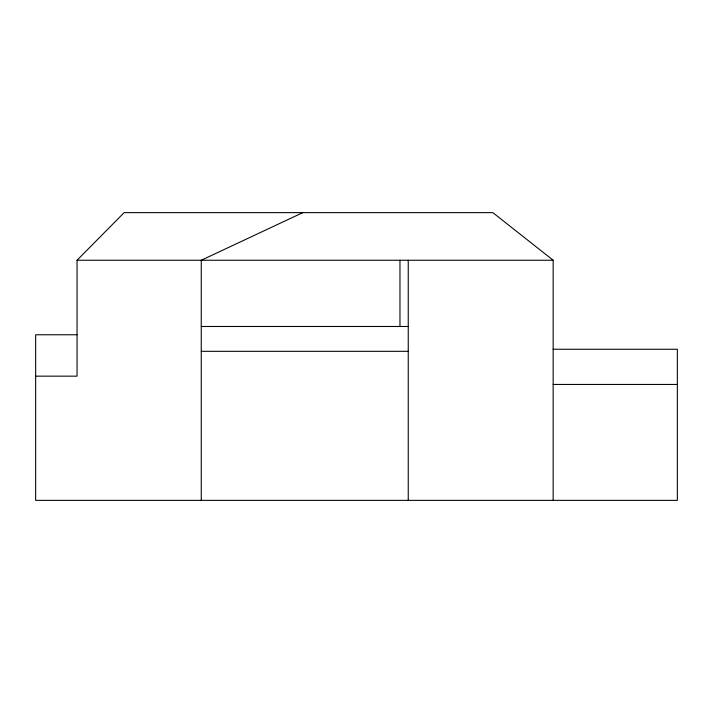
<?xml version="1.0" encoding="UTF-8"?>
<svg xmlns="http://www.w3.org/2000/svg" width="713" height="713" viewBox="0 0 713 713"><rect width="100%" height="100%" fill="white"/><g stroke="black" fill="none" stroke-linecap="round" stroke-linejoin="round"><path stroke-width="1.07" d="M35.65 376.161L77.049 376.161L77.049 260.245L124.142 212.634L492.843 212.634L553.154 260.245L553.154 500.366M302.802 212.634L201.253 260.245L201.253 500.366M77.049 260.245L553.154 260.245M201.253 326.483L408.246 326.483M77.049 334.762L35.65 334.762L35.65 500.366L677.35 500.366L677.35 349.254L553.154 349.254M201.253 351.322L408.246 351.322M553.154 384.441L677.35 384.441M408.246 260.245L408.246 500.366M399.966 260.245L399.966 326.483"/></g></svg>
